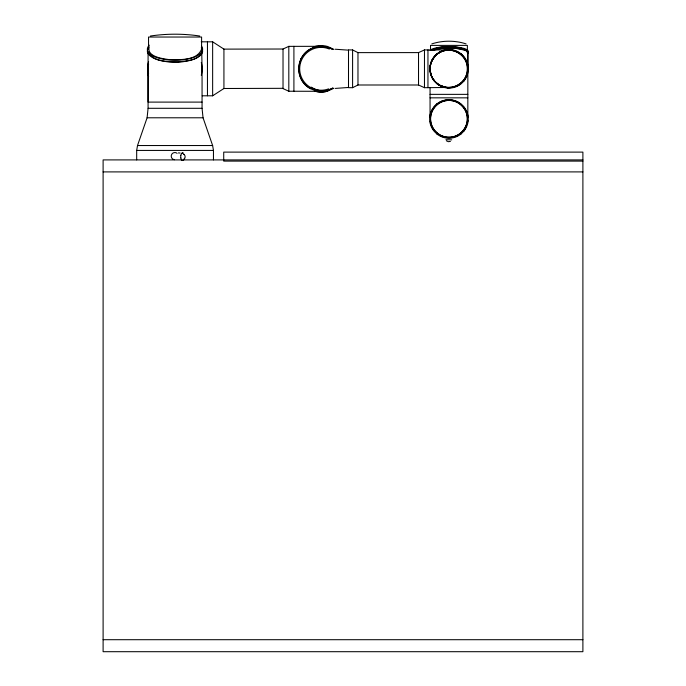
<?xml version="1.0" encoding="UTF-8"?>
<svg xmlns="http://www.w3.org/2000/svg" width="686" height="686" viewBox="0 0 686 686"><rect width="100%" height="100%" fill="white"/><g stroke="black" fill="none" stroke-linecap="round" stroke-linejoin="round"><path stroke-width="1.03" d="M136.686 159.907L136.686 150.431L137.509 145.535L147.096 117.786L148.082 108.302L148.107 67.605M202.061 68.977L201.693 49.263M202.061 68.806L202.061 108.302L203.047 117.786L212.634 145.535L213.457 150.431L213.457 159.907M430.053 116.68L430.053 87.971M148.082 68.446L148.082 69.123M202.044 69.766L202.027 67.434M202.061 69.08L201.993 70.735A51.116 36.144 0 0 1 201.272 75.263M202.061 51.056C199.446 60.66 185.923 60.917 177.837 61.92C167.976 61.594 153.613 62.04 148.202 52.085M148.545 49.118L148.545 37.035L201.598 37.035L201.598 49.118C196.942 61.071 179.149 59.682 168.542 59.519C161.965 58.584 146.452 56.518 149.171 46.794M467.818 69.655L467.5 72.339M148.476 64.201L148.502 73.548M148.116 67.485L148.15 66.885M467.809 69.818L467.466 72.51M467.783 120.213L467.475 122.494M467.758 70.529L467.766 70.478A18.891 18.891 0 0 1 467.518 72.244M148.262 65.822L148.459 63.772M430.456 114.922L430.139 116.989L430.216 116.371M430.148 116.903L431.151 112.487M430.242 116.14L430.448 114.982M430.422 65.101L430.079 69.74L431.168 75.194M430.474 64.836L430.294 65.805A13.506 9.553 -90 0 0 430.294 71.841L431.666 76.455M430.628 64.201L432.3 59.879M467.269 73.419L466.72 75.203M467.157 123.84L466.892 124.732M430.705 63.892L431.657 61.191M430.825 113.464L431.16 112.453M180.752 155.276L181.25 154.256M431.271 112.161L431.811 110.858M431.305 112.058L431.854 110.772M312.705 47.986C295.297 54.074 294.071 81.128 310.844 88.777M466.411 126.027L465.623 127.707M466.386 76.069L465.588 77.741M300.451 60.119L300.905 59.116M300.622 59.725L301.094 58.739M432.163 110.146L432.472 109.58A29.987 21.206 0 0 1 433.158 108.448M432.051 60.351L435.567 55.472M432.274 109.949L434.332 106.853L437.677 103.663M184.654 158.243L183.839 159.263M465.159 128.522L464.13 130.066M432.755 59.073L436.973 54.194M464.636 79.327L465.134 78.547M433.535 107.891L435.293 105.764A21.043 14.878 0 0 1 439.443 102.497L440.043 102.163L438.431 103.132M467.029 52.196L467.372 51.21L466.832 50.241M467.475 53.499L467.56 51.827L465.159 50.25L455.333 48.277L442.556 48.277L432.274 50.447M149.299 45.165L148.425 46.194A31.282 11.731 0 0 0 148.416 52.273C153.072 57.641 160.696 58.85 167.367 59.853A26.034 9.767 0 0 0 182.579 59.853C189.259 58.859 196.882 57.641 201.555 52.282A31.282 11.731 0 0 0 201.564 46.202M430.868 50.455C441.432 45.027 455.898 45.482 466.712 50.129M464.002 80.974L461.189 83.786A20.117 19.56 89.1 0 1 436.956 83.761M463.985 131.043L461.172 133.864M435.584 55.455L437.848 53.517M461.832 82.62L461.344 83.066M436.725 104.04L433.912 106.853A20.168 19.577 0.3 0 0 434.006 131.112L436.819 133.933M182.022 153.27L182.476 153.115M461.035 83.323L460.572 83.701M459.466 134.525L460.212 133.993M459.337 84.592C461.301 83.263 457.751 85.613 459.174 84.695M202.25 95.8L212.643 95.8L223.928 88.494L283.026 88.323M438.646 52.976L440.283 52.025M333.919 88.262L327.591 91.152A27.62 25.279 -90 0 1 314.805 91.152A27.62 25.279 90 0 0 327.591 91.152M440.06 52.136C428.501 57.933 426.581 75.494 436.973 83.426M439.143 52.779C450.685 45.233 468.152 54.657 467.398 68.806C468.152 82.963 450.685 92.387 439.151 84.841M332.701 88.134L326.613 90.638L320.002 91.264M457.288 85.759L457.991 85.39M457.056 135.888L457.879 135.476M456.996 85.896L457.828 85.484M446.843 49.915L424.471 49.932L418.529 52.608L357.972 52.625L352.595 49.949L348.505 49.915L348.505 87.688L352.595 87.688L357.972 84.995L418.529 84.995L424.471 87.688L452.1 87.439M431.811 43.904C442.676 40.311 455.212 40.311 466.086 43.904M201.212 41.82L212.643 41.82L223.928 49.126L283.026 49.015L288.815 46.356L320.482 46.331M440.841 101.768L443.448 100.756A14.003 9.921 0.1 0 1 454.303 100.662M440.892 51.716L441.741 51.347M456.559 86.102L456.147 86.273M442.298 101.142L443.439 100.756M442.17 51.176L443.482 50.721M313.365 46.957L314.805 46.468A27.62 25.279 -90 0 1 327.591 46.468L333.919 49.358M450.41 141.436L448.267 141.676L446.372 140.784M454.852 86.753L453.283 87.199M454.844 86.753L453.069 87.242M453.557 137.149L454.449 136.9M433.955 49.684L436.768 48.998A18.994 4.493 0 0 1 461.121 48.989L463.933 49.675M315.783 46.982L320.431 46.331M150.406 36.032C166.664 33.588 183.479 33.588 199.737 36.032M444.331 100.508L449.879 99.959L454.569 100.791A15.804 11.156 0.1 0 1 456.25 101.425L457.433 101.957M444.82 50.37L447.101 50.009M316.838 46.742L318.63 46.468M451.705 87.499L448.232 87.688M451.731 137.509L446.157 137.509M318.458 46.485L325.498 46.734L331.69 48.912M335.368 88.408L348.505 87.465M450.402 87.405L448.73 87.482A18.668 18.668 0 0 1 430.079 68.806A18.668 18.668 0 0 1 448.73 50.147L450.402 50.215M283.026 49.015L283.026 88.597L288.815 91.238L320.816 91.298M430.053 94.359L467.835 94.359M430.053 97.841L467.835 97.841M202.061 102.103L148.082 102.103L148.082 53.139M148.099 108.302L202.044 108.302M147.096 117.786L203.047 117.786M137.509 145.535L212.634 145.535M136.686 150.431L213.457 150.431M582.894 159.907L103.106 159.907L103.106 651.7L582.894 651.7L582.894 152.112L223.722 152.112L223.722 161.107L582.894 161.107M103.106 171.903L582.894 171.903M103.106 639.704L582.894 639.704M445.934 139.704L451.757 139.841M448.327 87.688L447.332 87.637M319.427 91.229L320.259 91.281M448.138 87.688L447.229 87.619M180.109 153.012L178.42 152.927M348.505 50.155L335.24 49.238M447.744 87.662L445.951 87.465L446.56 87.551M319.813 91.255L318.93 91.187M319.239 91.212L316.898 90.886M446.354 87.525L447.101 87.611M451.242 50.061L451.885 50.147M451.963 50.164L452.829 50.318A17.562 12.425 0 0 1 461.241 54.606M453.06 50.37L451.705 50.121A13.454 9.51 0 0 0 451.036 50.035M444.828 87.251L443.045 86.753M463.933 48.397L461.112 47.711A18.994 4.493 0 0 0 436.759 47.711L433.955 48.397A20.143 4.759 0 0 0 429.968 50.498M443.439 136.9L444.331 137.149M454.286 100.705L455.333 101.048M454.406 50.721L455.718 51.176M441.69 136.274L442.556 136.608M441.741 86.273L442.17 86.445M441.835 86.316L440.198 85.553M456.147 51.347L456.996 51.716M456.199 101.382L459.457 103.132M440.06 85.484L440.892 85.896M440.009 135.476L440.841 135.888M440.163 135.554L440.695 135.828M457.828 52.136L458.634 52.59M439.392 85.107L437.814 84.078M438.371 84.352L439.254 85.03M459.611 103.234L458.968 102.814A18.453 13.017 0.1 0 0 457.511 102.008M438.465 84.532L436.193 82.654M438.431 134.525L434.941 131.506M460.915 54.194L462.115 55.266M461.344 54.554L462.304 55.455A18.891 18.891 0 0 0 460.855 54.143M461.181 53.825L463.985 56.646A18.994 18.462 89.1 0 1 464.019 80.982M436.939 83.778L434.127 80.965A18.994 18.462 89.1 0 1 434.101 56.621L436.922 53.817A20.117 19.56 89.1 0 1 461.163 53.842M183.908 154.196L184.748 155.353A2.898 2.847 90 0 1 184.774 158.209M462.939 56.115L465.134 59.073M434.47 80.948L432.943 78.856M433.784 80.082L432.755 78.547M433.226 129.302L431.477 126.027M181.284 159.203L180.718 158.02M465.468 109.674L466.051 110.815M432.06 77.286L432.489 78.093M432.3 77.741L431.503 76.069M466.12 110.961L466.6 112.118M466.008 60.702L467.02 63.301M466.583 112.058L464.13 107.591L460.229 103.672L463.376 106.639A28.932 20.469 -0.1 0 1 465.314 109.383M430.997 124.732L431.151 125.169M466.814 112.693L467.252 114.15M201.324 47.557L201.598 49.118M466.892 112.924L467.277 114.262M430.508 122.948L430.191 121.13M467.5 65.281L467.826 68.24M467.475 115.162L467.801 117.649M467.466 65.11L467.818 67.871M467.792 117.589L467.612 115.917L467.783 117.443M148.262 71.979L148.459 74.028M202.061 68.531L202.044 67.871A51.656 36.53 0.1 0 0 201.281 62.4M467.835 69.903L467.835 117.718M467.372 50.335L467.372 45.396L430.516 45.396L430.516 50.335M427.953 49.915L427.953 87.688M424.471 49.915L424.471 87.688M418.529 52.608L418.529 84.995M357.972 52.616L357.972 84.995M352.595 49.915L352.595 87.688M293.908 46.331L293.908 91.298M288.815 46.331L288.815 91.298M223.928 49.015L223.928 88.597M212.643 41.82L212.643 95.8M207.455 41.82L207.455 95.8M202.164 49.178A31.282 11.731 0 0 1 201.555 54.22C196.882 59.588 189.259 60.805 182.579 61.8A26.034 9.767 0 0 1 167.367 61.8C160.696 60.797 153.072 59.579 148.416 54.211A31.282 11.731 0 0 1 147.816 49.16M148.33 72.442A26.986 26.986 0 0 1 148.493 64.115M148.322 66.885A48.157 34.051 0 0 1 148.605 64.055M148.579 73.702A49.658 35.115 0 0 1 148.236 68.814M183.728 159.924A2.855 1.046 -54.6 0 1 182.527 160.447M182.133 160.292A3.13 0.84 74.1 0 1 181.336 159.907M180.941 157.909A3.421 2.478 85.9 0 1 180.89 155.353M181.31 153.707A3.173 0.866 -68.4 0 1 182.09 153.055M182.51 153.167A2.761 0.823 62.6 0 1 183.402 153.149M183.634 154.187A3.499 1.149 54.1 0 1 183.874 154.444M174.501 159.692A3.584 3.576 -3.8 0 1 171.243 155.894A3.584 3.576 -3.8 0 1 174.99 152.566A3.584 3.576 -89.9 0 1 177.099 153.364M148.613 76.455A25.451 23.616 -90 0 1 148.588 61.431M332.882 88.022A22.492 22.492 0 0 1 304.095 83.409A22.492 22.492 0 0 1 304.061 54.254A22.492 22.492 0 0 1 332.839 49.563M318.913 91.332A42.986 30.364 89.8 0 1 316.846 91.144M321.117 91.478A8.746 1.209 11.2 0 1 320.919 91.478M318.947 90.363A42.772 29.455 79.2 0 1 311.212 87.122M312.653 47.72A42.095 29.609 -89.1 0 1 316.7 46.631M315.757 47.385A42.112 29.206 -84.4 0 1 316.752 47.111M465.725 77.484A18.891 18.891 0 0 1 464.756 79.147M450.642 87.628A18.891 18.891 0 0 1 447.246 87.628M445.506 50.232A18.891 18.891 0 0 1 447.246 49.992M450.642 49.992A18.891 18.891 0 0 1 455.898 51.244M464.756 58.473A18.891 18.891 0 0 1 467.758 67.108M444.562 50.472A34.249 24.216 90 0 1 446.972 50.112M444.811 86.942A35.389 24.559 84.5 0 1 441.913 85.887M442.376 51.09A36.341 25.699 -90 0 1 446.715 50.052M328.611 88.88A21.42 21.42 0 0 1 299.696 68.394A21.42 21.42 0 0 1 329.383 49.049M463.916 48.397A20.143 4.759 0 0 1 467.492 52.633M463.916 49.684A20.143 4.759 0 0 1 467.492 53.92M431.811 50.481A20.143 4.759 0 0 1 433.972 49.684M444.519 50.404A16.884 11.928 0 0 1 446.697 49.941M462.758 55.772A32.594 23.041 0 0 1 467.046 63.549M467.157 73.642A32.594 23.041 0 0 1 462.424 82.226M461.189 133.881A19.011 18.453 0.3 0 1 436.802 133.95M463.968 131.035A20.168 19.577 0.3 0 0 463.89 106.793L461.078 103.972A19.011 18.453 0.3 0 0 436.708 104.023M438.714 134.13A19.277 18.719 0.3 0 1 437.282 104.606M460.658 133.101A18.102 17.579 0.3 0 1 438.68 134.173M459.174 103.526A19.277 18.719 0.3 0 1 460.606 133.041M437.231 104.555A18.102 17.579 0.3 0 1 459.208 103.483M467.758 120.522A18.891 18.891 0 0 1 467.518 122.262M465.725 127.502A18.891 18.891 0 0 1 464.756 129.165M457.733 135.554A18.891 18.891 0 0 1 440.266 135.605M433.132 129.165A18.891 18.891 0 0 1 432.163 127.502M430.131 117.135A18.891 18.891 0 0 1 430.371 115.394M467.518 115.394A18.891 18.891 0 0 1 467.758 117.135M440.644 101.828A16.627 11.773 0.1 0 1 442.29 101.116M467.835 52.608L467.835 67.76L467.835 52.608M439.392 84.978A18.676 18.676 0 0 0 467.398 68.806A18.676 18.676 0 0 0 439.392 52.642A18.676 18.676 0 0 0 439.392 84.978M438.328 133.899A18.428 18.428 0 0 0 467.303 120.487A18.428 18.428 0 0 0 441.201 102.103A18.428 18.428 0 0 0 438.328 133.899"/></g></svg>
